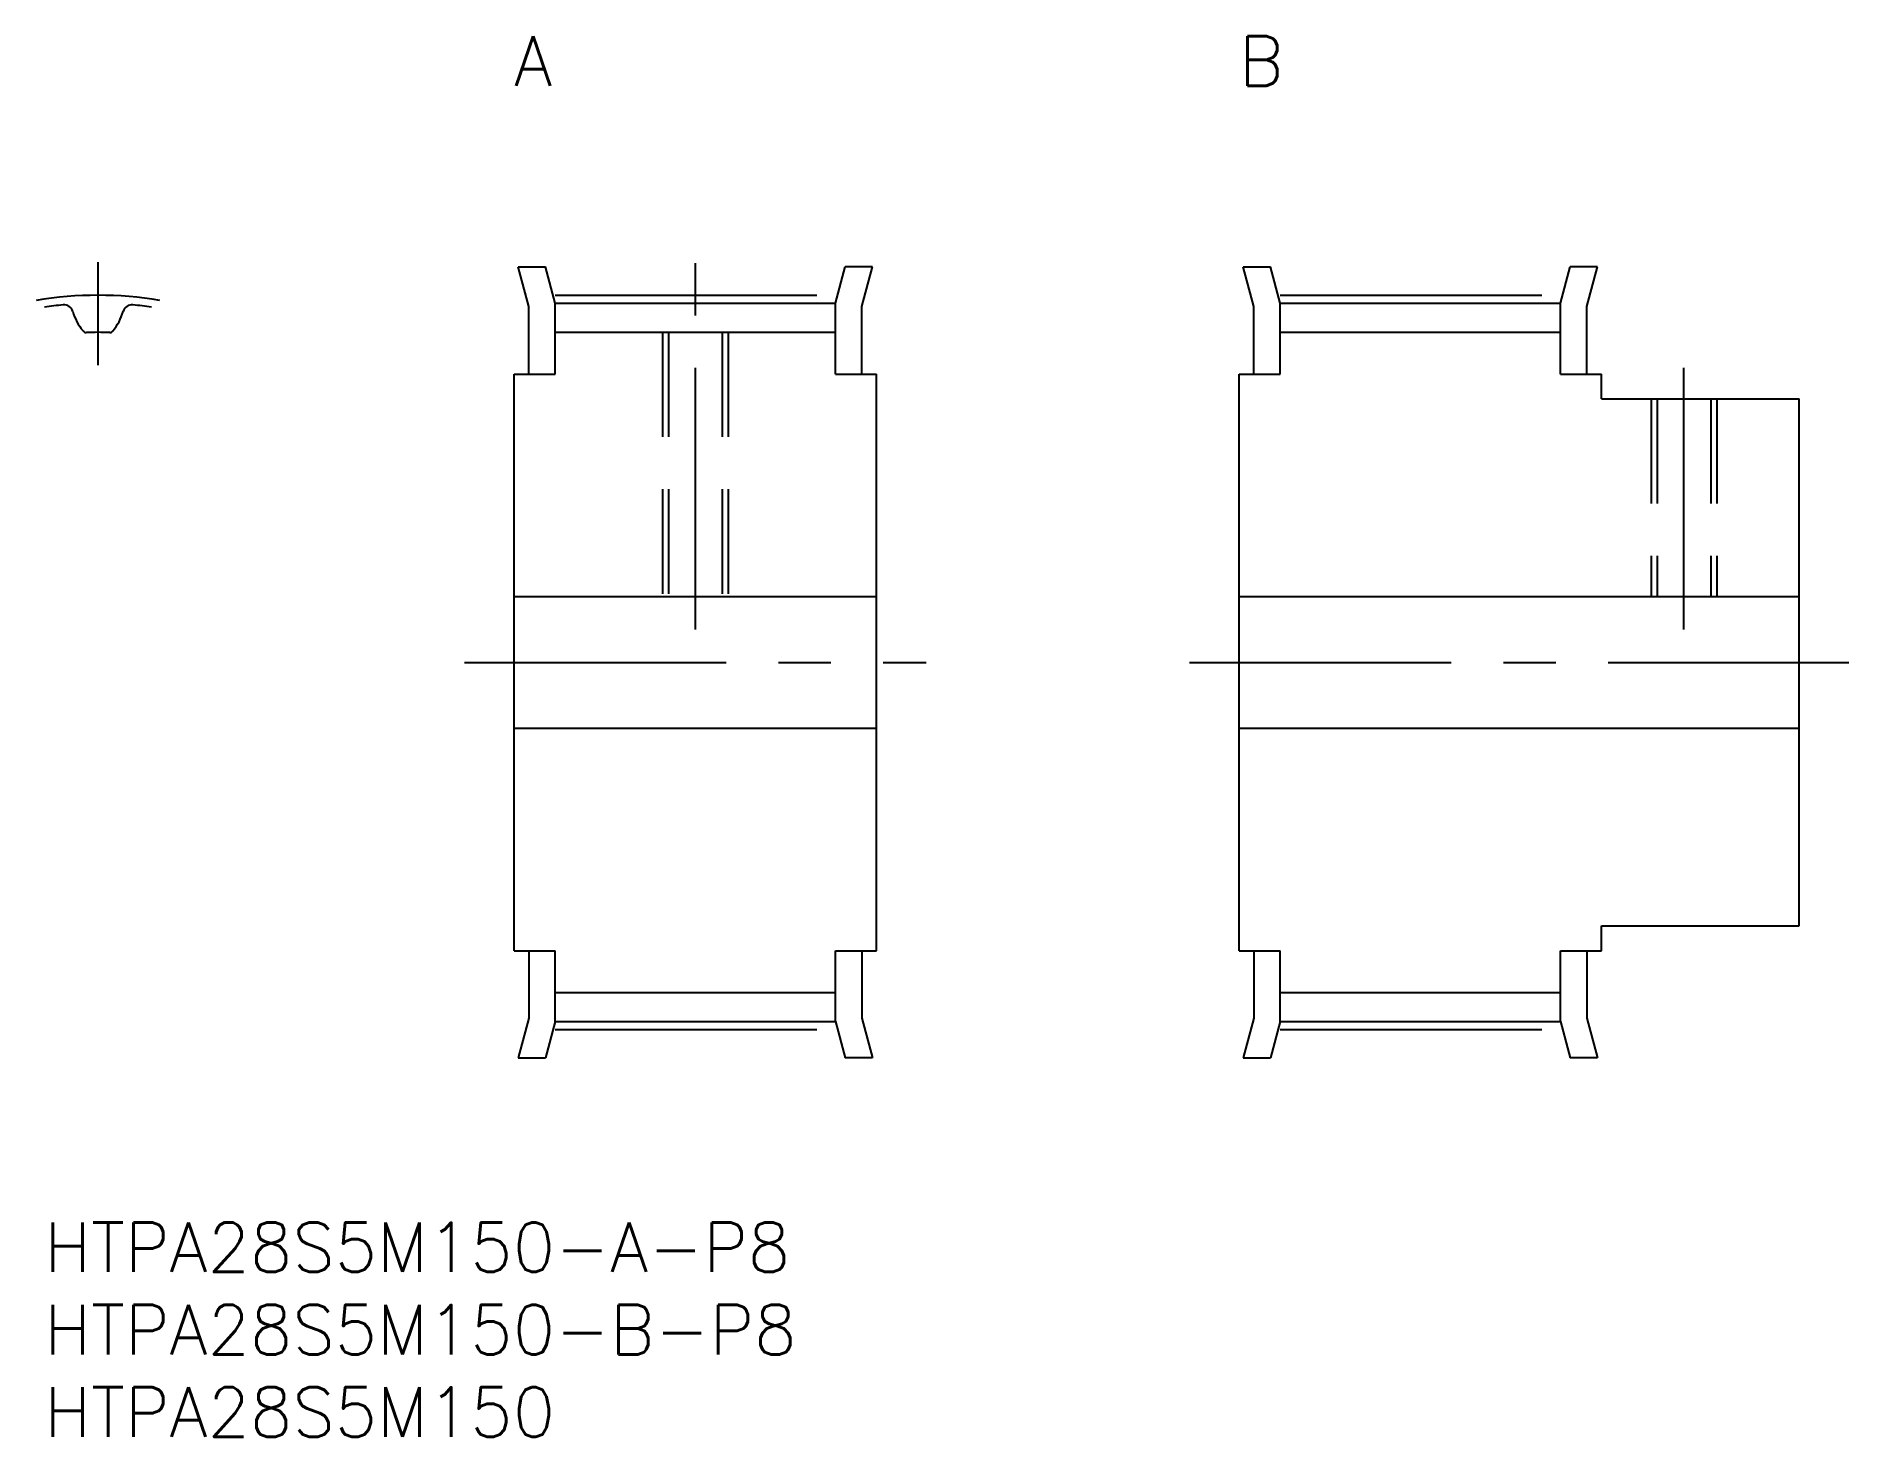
# Model space of a CAD drawing. Extents: x -1 to 109, y -13 to 72.
import ezdxf

# ---------------------------------------------------------------- set-up
doc = ezdxf.new("R2010")
doc.units = 0
doc.header["$LTSCALE"] = 0.5
doc.linetypes.add('CENTER', pattern=[50.8, 31.75, -6.35, 6.35, -6.35])
doc.linetypes.add('DASHED', pattern=[19.05, 12.7, -6.35])
for name, color, linetype in [('MSM_CENTER', 1, 'CENTER'), ('MSM_CONTINUOUS', 7, 'CONTINUOUS'), ('MSM_DASHED', 4, 'DASHED'), ('MSM_PART_NUMBER', 7, 'CONTINUOUS')]:
    doc.layers.add(name, color=color, linetype=linetype)
doc.styles.get("Standard").update_dxf_attribs({"font": 'txt.shx', "height": 3, "bigfont": 'bigfont.shx'})

# ---------------------------------------------------------------- blocks, each defined once
blk = doc.blocks.new('*U3')
at = {"layer": 'MSM_PART_NUMBER'}
blk.add_text('HTPA28S5M150-A-P8', height=3, dxfattribs=at).set_placement((0, -3))
blk = doc.blocks.new('*U4')
at = {"layer": 'MSM_PART_NUMBER'}
blk.add_text('HTPA28S5M150-B-P8', height=3, dxfattribs=at).set_placement((0, -8))
blk = doc.blocks.new('*U5')
at = {"layer": 'MSM_PART_NUMBER'}
blk.add_text('HTPA28S5M150', height=3, dxfattribs=at).set_placement((0, -13))
blk = doc.blocks.new('*U6')
at = {"layer": 'MSM_PART_NUMBER'}
blk.add_text('A', height=3, dxfattribs=at).set_placement((28.5, 69))
blk = doc.blocks.new('*U7')
at = {"layer": 'MSM_PART_NUMBER'}
blk.add_text('B', height=3, dxfattribs=at).set_placement((72.5, 69))

msp = doc.modelspace()

# ---------------------------------------------------------------- linework, layer by layer
at = {"layer": 'MSM_CENTER'}
for p, q in [((3.25, 52.03), (3.25, 58.28)), ((39.5, 36), (39.5, 58.28)), ((31, 56.28), (48, 56.28)), ((75, 56.28), (92, 56.28)), ((99.5, 36), (99.5, 52)), ((25.5, 34), (53.5, 34)), ((69.5, 34), (109.5, 34)), ((31, 11.72), (48, 11.72)), ((75, 11.72), (92, 11.72))]:
    msp.add_line(p, q, dxfattribs=at)
msp.add_arc((3.25, 34), 22.28, 80.3103, 99.6897, dxfattribs=at)
at = {"layer": 'MSM_CONTINUOUS'}
for p, q in [((29.4, 55.59), (28.75, 58)), ((28.75, 58), (30.41, 58)), ((31, 55.8), (30.41, 58)), ((48, 55.8), (48.59, 58)), ((50.25, 58), (48.59, 58)), ((49.6, 55.59), (50.25, 58)), ((73.4, 55.59), (72.75, 58)), ((72.75, 58), (74.41, 58)), ((75, 55.8), (74.41, 58)), ((92, 55.8), (92.59, 58)), ((94.25, 58), (92.59, 58)), ((93.6, 55.59), (94.25, 58)), ((29.4, 51.5), (29.4, 55.59)), ((31, 55.8), (48, 55.8)), ((31, 51.5), (31, 55.8)), ((48, 51.5), (48, 55.8)), ((49.6, 51.5), (49.6, 55.59)), ((73.4, 51.5), (73.4, 55.59)), ((75, 55.8), (92, 55.8)), ((75, 51.5), (75, 55.8)), ((92, 51.5), (92, 55.8)), ((93.6, 51.5), (93.6, 55.59)), ((31, 54.03), (48, 54.03)), ((75, 54.03), (92, 54.03)), ((28.5, 16.5), (28.5, 51.5)), ((28.5, 51.5), (31, 51.5)), ((48, 51.5), (50.5, 51.5)), ((50.5, 16.5), (50.5, 51.5)), ((72.5, 16.5), (72.5, 51.5)), ((72.5, 51.5), (75, 51.5)), ((92, 51.5), (94.5, 51.5)), ((94.5, 50), (94.5, 51.5)), ((94.5, 50), (106.5, 50)), ((106.5, 18), (106.5, 50)), ((28.5, 38), (50.5, 38)), ((72.5, 38), (106.5, 38)), ((28.5, 30), (50.5, 30)), ((72.5, 30), (106.5, 30)), ((94.5, 18), (106.5, 18)), ((94.5, 16.5), (94.5, 18)), ((28.5, 16.5), (31, 16.5)), ((29.4, 16.5), (29.4, 12.41)), ((31, 12.2), (31, 16.5)), ((48, 12.2), (48, 16.5)), ((48, 16.5), (50.5, 16.5)), ((49.6, 16.5), (49.6, 12.41)), ((72.5, 16.5), (75, 16.5)), ((73.4, 16.5), (73.4, 12.41)), ((75, 12.2), (75, 16.5)), ((92, 16.5), (94.5, 16.5)), ((92, 12.2), (92, 16.5)), ((93.6, 16.5), (93.6, 12.41)), ((31, 13.97), (48, 13.97)), ((75, 13.97), (92, 13.97)), ((29.4, 12.41), (28.75, 10)), ((31, 12.2), (30.41, 10)), ((31, 12.2), (48, 12.2)), ((48, 12.2), (48.59, 10)), ((49.6, 12.41), (50.25, 10)), ((73.4, 12.41), (72.75, 10)), ((75, 12.2), (74.41, 10)), ((75, 12.2), (92, 12.2)), ((92, 12.2), (92.59, 10)), ((93.6, 12.41), (94.25, 10)), ((28.75, 10), (30.41, 10)), ((50.25, 10), (48.59, 10)), ((72.75, 10), (74.41, 10)), ((94.25, 10), (92.59, 10))]:
    msp.add_line(p, q, dxfattribs=at)
for centre, radius, start, end in [((3.25, 34), 21.8, 95.5589, 98.5738), ((1.19, 55.15), 0.55, 15.636, 95.5589), ((4.87, 56.18), 3.27, 195.636, 219.2444), ((1.62, 56.18), 3.27, 320.7556, 344.364), ((5.31, 55.15), 0.55, 84.4411, 164.364), ((3.25, 34), 21.8, 81.4262, 84.4411), ((2.53, 54.27), 0.25, 219.2444, 272.0282), ((3.25, 34), 20.03, 87.9718, 92.0282), ((3.97, 54.27), 0.25, 267.9718, 320.7556)]:
    msp.add_arc(centre, radius, start, end, dxfattribs=at)
at = {"layer": 'MSM_DASHED'}
for p, q in [((37.5, 54.03), (37.5, 38)), ((37.88, 54.03), (37.88, 38)), ((41.12, 54.03), (41.12, 38)), ((41.5, 54.03), (41.5, 38)), ((97.5, 50), (97.5, 38)), ((97.88, 50), (97.88, 38)), ((101.12, 50), (101.12, 38)), ((101.5, 50), (101.5, 38))]:
    msp.add_line(p, q, dxfattribs=at)

# ---------------------------------------------------------------- block references
at = {"layer": 'MSM_CONTINUOUS'}
for name in ['*U6', '*U7', '*U3', '*U4', '*U5']:
    msp.add_blockref(name, (0, 0), dxfattribs=at)

doc.saveas('drawing.dxf')
